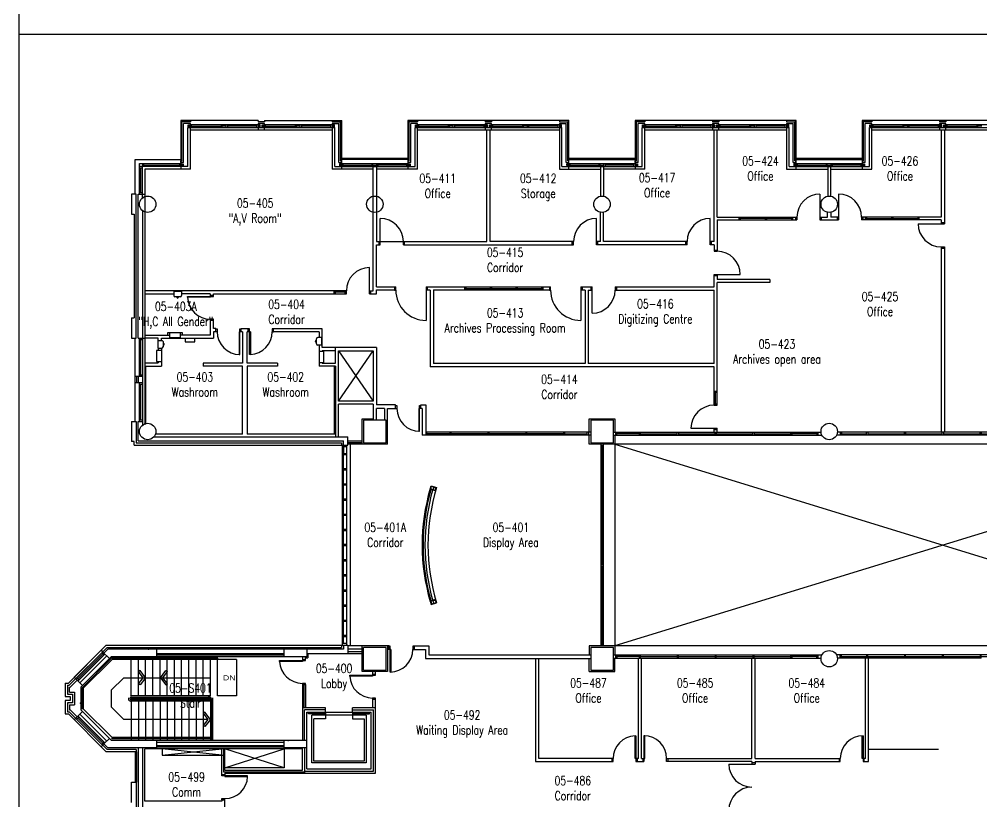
# Model space of a CAD drawing. Extents: x 11182 to 734459, y -1391328 to 152085.
# Drawn here: x 493124 to 531253, y -326365 to -295377 of the extents above; entities that cross this region are included whole.
import ezdxf
from ezdxf.enums import TextEntityAlignment as Align

# ---------------------------------------------------------------- set-up
doc = ezdxf.new("R2010")
doc.units = 0
doc.header["$LTSCALE"] = 500
doc.header["$MEASUREMENT"] = 0
doc.layers.add('0_Defpoints', color=106, linetype='CONTINUOUS', plot=False)
for name, color, linetype in [('0_room_data', 7, 'CONTINUOUS'), ('1_Wall_Exist', 251, 'CONTINUOUS'), ('3_Text', 7, 'CONTINUOUS')]:
    doc.layers.add(name, color=color, linetype=linetype)
doc.styles.add('1_200', font='simplex.shx', dxfattribs={"width": 0.75, "height": 460})
doc.styles.add('TXT', font='TXT')

# ---------------------------------------------------------------- blocks, each defined once
blk = doc.blocks.new('room_data')
at = {"layer": '3_Text', "style": '1_200', "width": 0.75}
for tag, p in [('ROOMNUM', (0, 0)), ('ROOMUSE', (0, -575))]:
    blk.add_attdef(tag, text='', height=345, dxfattribs=at).set_placement(p, align=Align.MIDDLE_CENTER)

msp = doc.modelspace()

# ---------------------------------------------------------------- linework, layer by layer
at = {"layer": '0_Defpoints'}
for points in [[(566261, -245117), (566261, -346839), (493124, -346839), (493124, -245117)], [(566261, -295978), (493124, -295978)]]:
    msp.add_lwpolyline(points, dxfattribs=at)
at = {"layer": '1_Wall_Exist'}
for p, q in [((502586, -299386), (499520, -299386)), ((499520, -299386), (499570, -299436)), ((499520, -299386), (499520, -301313)), ((499902, -299436), (499570, -299436)), ((499570, -300981), (499570, -299436)), ((499902, -299502), (499636, -299502)), ((499636, -301047), (499636, -299502)), ((499801, -299602), (499906, -299602)), ((499802, -299668), (505620, -299668)), ((499802, -301213), (499802, -299668)), ((499816, -299564), (499891, -299564)), ((499816, -299639), (499816, -299564)), ((499891, -299639), (499816, -299639)), ((499854, -299549), (499854, -299654)), ((499891, -299564), (499891, -299639)), ((499902, -299386), (499902, -299436)), ((499902, -301313), (499902, -299502)), ((499902, -299548), (502586, -299548)), ((499951, -299668), (499951, -299548)), ((499951, -299608), (501121, -299608)), ((501121, -299548), (501121, -299668)), ((501169, -299668), (501169, -299548)), ((501319, -299608), (501169, -299608)), ((501319, -299668), (501319, -299548)), ((501368, -299548), (501368, -299668)), ((502538, -299608), (501368, -299608)), ((502538, -299668), (502538, -299548)), ((502687, -299602), (502582, -299602)), ((502586, -299386), (502586, -299436)), ((502836, -299436), (502586, -299436)), ((502586, -299502), (502586, -299768)), ((502836, -299502), (502586, -299502)), ((502672, -299564), (502597, -299564)), ((502597, -299564), (502597, -299639)), ((502597, -299639), (502672, -299639)), ((502635, -299549), (502635, -299654)), ((502672, -299639), (502672, -299564)), ((502735, -299602), (502840, -299602)), ((502750, -299564), (502825, -299564)), ((502750, -299639), (502750, -299564)), ((502825, -299639), (502750, -299639)), ((502788, -299549), (502788, -299654)), ((502825, -299564), (502825, -299639)), ((502836, -299386), (502836, -299436)), ((502836, -299386), (505902, -299386)), ((502836, -299768), (502836, -299502)), ((502836, -299548), (505520, -299548)), ((502885, -299668), (502885, -299548)), ((502885, -299608), (504055, -299608)), ((504055, -299548), (504055, -299668)), ((504103, -299668), (504103, -299548)), ((504253, -299608), (504103, -299608)), ((504253, -299668), (504253, -299548)), ((504302, -299548), (504302, -299668)), ((505472, -299608), (504302, -299608)), ((505472, -299668), (505472, -299548)), ((505621, -299602), (505516, -299602)), ((505520, -299386), (505520, -299436)), ((505520, -299436), (505852, -299436)), ((505520, -299502), (505786, -299502)), ((505520, -299502), (505520, -301313)), ((505606, -299564), (505531, -299564)), ((505531, -299564), (505531, -299639)), ((505531, -299639), (505606, -299639)), ((505569, -299549), (505569, -299654)), ((505606, -299639), (505606, -299564)), ((505620, -301213), (505620, -299668)), ((505786, -301047), (505786, -299502)), ((505902, -299386), (505852, -299436)), ((505852, -300981), (505852, -299436)), ((505902, -301313), (505902, -299386)), ((514902, -299386), (508520, -299386)), ((508520, -299386), (508570, -299436)), ((508520, -299386), (508520, -301313)), ((508902, -299436), (508570, -299436)), ((508570, -300981), (508570, -299436)), ((508902, -299502), (508636, -299502)), ((508636, -301047), (508636, -299502)), ((508801, -299602), (508906, -299602)), ((508802, -299668), (514620, -299668)), ((508802, -301213), (508802, -299668)), ((508816, -299564), (508891, -299564)), ((508816, -299639), (508816, -299564)), ((508891, -299639), (508816, -299639)), ((508854, -299549), (508854, -299654)), ((508891, -299564), (508891, -299639)), ((508902, -299386), (508902, -299436)), ((508902, -301313), (508902, -299502)), ((508902, -299548), (511586, -299548)), ((508951, -299668), (508951, -299548)), ((508951, -299608), (510121, -299608)), ((510121, -299548), (510121, -299668)), ((510169, -299668), (510169, -299548)), ((510319, -299608), (510169, -299608)), ((510319, -299668), (510319, -299548)), ((510368, -299548), (510368, -299668)), ((511538, -299608), (510368, -299608)), ((511538, -299668), (511538, -299548)), ((511687, -299602), (511582, -299602)), ((511586, -299386), (511586, -299436)), ((511836, -299436), (511586, -299436)), ((511586, -299502), (511586, -299768)), ((511836, -299502), (511586, -299502)), ((511672, -299564), (511597, -299564)), ((511597, -299564), (511597, -299639)), ((511597, -299639), (511672, -299639)), ((511635, -299549), (511635, -299654)), ((511672, -299639), (511672, -299564)), ((511735, -299602), (511840, -299602)), ((511750, -299564), (511825, -299564)), ((511750, -299639), (511750, -299564)), ((511825, -299639), (511750, -299639)), ((511788, -299549), (511788, -299654)), ((511825, -299564), (511825, -299639)), ((511836, -299386), (511836, -299436)), ((511836, -299768), (511836, -299502)), ((511836, -299548), (514520, -299548)), ((511885, -299668), (511885, -299548)), ((511885, -299608), (513055, -299608)), ((513055, -299548), (513055, -299668)), ((513103, -299668), (513103, -299548)), ((513253, -299608), (513103, -299608)), ((513253, -299668), (513253, -299548)), ((513302, -299548), (513302, -299668)), ((514472, -299608), (513302, -299608)), ((514472, -299668), (514472, -299548)), ((514621, -299602), (514516, -299602)), ((514520, -299386), (514520, -299436)), ((514520, -299436), (514852, -299436)), ((514520, -299502), (514520, -301313)), ((514520, -299502), (514786, -299502)), ((514606, -299564), (514531, -299564)), ((514531, -299564), (514531, -299639)), ((514531, -299639), (514606, -299639)), ((514569, -299549), (514569, -299654)), ((514606, -299639), (514606, -299564)), ((514620, -301213), (514620, -299668)), ((514786, -301047), (514786, -299502)), ((514902, -299386), (514852, -299436)), ((514852, -300981), (514852, -299436)), ((514902, -301313), (514902, -299386)), ((523902, -299386), (517520, -299386)), ((517520, -299386), (517570, -299436)), ((517520, -299386), (517520, -301313)), ((517902, -299436), (517570, -299436)), ((517570, -300981), (517570, -299436)), ((517902, -299502), (517636, -299502)), ((517636, -301047), (517636, -299502)), ((517801, -299602), (517906, -299602)), ((517802, -299668), (523620, -299668)), ((517802, -301213), (517802, -299668)), ((517816, -299564), (517891, -299564)), ((517816, -299639), (517816, -299564)), ((517891, -299639), (517816, -299639)), ((517854, -299549), (517854, -299654)), ((517891, -299564), (517891, -299639)), ((517902, -299386), (517902, -299436)), ((517902, -301313), (517902, -299502)), ((517902, -299548), (520586, -299548)), ((517951, -299668), (517951, -299548)), ((517951, -299608), (519121, -299608)), ((519121, -299548), (519121, -299668)), ((519169, -299668), (519169, -299548)), ((519319, -299608), (519169, -299608)), ((519319, -299668), (519319, -299548)), ((519368, -299548), (519368, -299668)), ((520538, -299608), (519368, -299608)), ((520538, -299668), (520538, -299548)), ((520687, -299602), (520582, -299602)), ((520586, -299386), (520586, -299436)), ((520836, -299436), (520586, -299436)), ((520586, -299502), (520586, -299768)), ((520836, -299502), (520586, -299502)), ((520672, -299564), (520597, -299564)), ((520597, -299564), (520597, -299639)), ((520597, -299639), (520672, -299639)), ((520635, -299549), (520635, -299654)), ((520672, -299639), (520672, -299564)), ((520735, -299602), (520840, -299602)), ((520750, -299564), (520825, -299564)), ((520750, -299639), (520750, -299564)), ((520825, -299639), (520750, -299639)), ((520788, -299549), (520788, -299654)), ((520825, -299564), (520825, -299639)), ((520836, -299386), (520836, -299436)), ((520836, -299768), (520836, -299502)), ((520836, -299548), (523520, -299548)), ((520885, -299668), (520885, -299548)), ((520885, -299608), (522055, -299608)), ((522055, -299548), (522055, -299668)), ((522103, -299668), (522103, -299548)), ((522253, -299608), (522103, -299608)), ((522253, -299668), (522253, -299548)), ((522302, -299548), (522302, -299668)), ((523472, -299608), (522302, -299608)), ((523472, -299668), (523472, -299548)), ((523621, -299602), (523516, -299602)), ((523520, -299386), (523520, -299436)), ((523520, -299436), (523852, -299436)), ((523520, -299502), (523786, -299502)), ((523520, -299502), (523520, -301313)), ((523606, -299564), (523531, -299564)), ((523531, -299564), (523531, -299639)), ((523531, -299639), (523606, -299639)), ((523569, -299549), (523569, -299654)), ((523606, -299639), (523606, -299564)), ((523620, -301213), (523620, -299668)), ((523786, -301047), (523786, -299502)), ((523902, -299386), (523852, -299436)), ((523852, -300981), (523852, -299436)), ((523902, -301313), (523902, -299386)), ((532902, -299386), (526520, -299386)), ((526520, -299386), (526570, -299436)), ((526520, -299386), (526520, -301313)), ((526902, -299436), (526570, -299436)), ((526570, -300981), (526570, -299436)), ((526902, -299502), (526636, -299502)), ((526636, -301047), (526636, -299502)), ((526801, -299602), (526906, -299602)), ((526802, -299668), (532620, -299668)), ((526802, -301213), (526802, -299668)), ((526816, -299564), (526891, -299564)), ((526816, -299639), (526816, -299564)), ((526891, -299639), (526816, -299639)), ((526854, -299549), (526854, -299654)), ((526891, -299564), (526891, -299639)), ((526902, -299386), (526902, -299436)), ((526902, -301313), (526902, -299502)), ((526902, -299548), (529586, -299548)), ((526951, -299668), (526951, -299548)), ((526951, -299608), (528121, -299608)), ((528121, -299548), (528121, -299668)), ((528169, -299668), (528169, -299548)), ((528319, -299608), (528169, -299608)), ((528319, -299668), (528319, -299548)), ((528368, -299548), (528368, -299668)), ((529538, -299608), (528368, -299608)), ((529538, -299668), (529538, -299548)), ((529687, -299602), (529582, -299602)), ((529586, -299386), (529586, -299436)), ((529836, -299436), (529586, -299436)), ((529586, -299502), (529586, -299768)), ((529836, -299502), (529586, -299502)), ((529672, -299564), (529597, -299564)), ((529597, -299564), (529597, -299639)), ((529597, -299639), (529672, -299639)), ((529635, -299549), (529635, -299654)), ((529672, -299639), (529672, -299564)), ((529735, -299602), (529840, -299602)), ((529750, -299564), (529825, -299564)), ((529750, -299639), (529750, -299564)), ((529825, -299639), (529750, -299639)), ((529788, -299549), (529788, -299654)), ((529825, -299564), (529825, -299639)), ((529836, -299386), (529836, -299436)), ((529836, -299768), (529836, -299502)), ((529836, -299548), (532520, -299548)), ((529885, -299668), (529885, -299548)), ((529885, -299608), (531055, -299608)), ((531055, -299548), (531055, -299668)), ((531103, -299668), (531103, -299548)), ((531253, -299608), (531103, -299608)), ((505520, -299768), (499902, -299768)), ((514520, -299768), (508902, -299768)), ((511649, -304182), (511649, -299768)), ((511773, -304182), (511773, -299768)), ((523520, -299768), (517902, -299768)), ((520649, -304182), (520649, -299768)), ((520773, -303212), (520773, -299768)), ((532520, -299768), (526902, -299768)), ((529649, -299768), (529649, -303212)), ((529773, -299768), (529773, -303475)), ((497720, -300931), (499520, -300931)), ((497720, -302299), (497720, -300931)), ((497884, -302302), (497884, -301093)), ((497884, -301093), (499520, -301093)), ((498004, -301213), (497884, -301213)), ((498004, -301093), (498004, -301213)), ((499802, -301213), (498004, -301213)), ((498004, -302451), (498004, -301213)), ((498055, -301213), (498055, -301093)), ((498055, -301153), (499470, -301153)), ((499470, -301093), (499470, -301213)), ((499636, -301047), (499520, -301047)), ((499522, -301147), (499627, -301147)), ((499570, -300981), (499530, -300981)), ((499530, -301047), (499530, -300981)), ((499537, -301109), (499612, -301109)), ((499537, -301184), (499537, -301109)), ((499612, -301184), (499537, -301184)), ((499574, -301094), (499574, -301199)), ((499612, -301109), (499612, -301184)), ((505620, -301213), (508802, -301213)), ((505786, -301047), (505902, -301047)), ((505901, -301147), (505796, -301147)), ((505886, -301109), (505811, -301109)), ((505811, -301109), (505811, -301184)), ((505811, -301184), (505886, -301184)), ((505848, -301094), (505848, -301199)), ((505852, -300981), (505892, -300981)), ((505886, -301184), (505886, -301109)), ((505892, -301047), (505892, -300981)), ((505902, -300882), (508520, -300882)), ((508520, -300931), (505902, -300931)), ((505902, -301093), (508520, -301093)), ((505950, -301213), (505950, -301093)), ((505950, -301153), (507089, -301153)), ((507089, -301093), (507089, -301213)), ((507136, -301213), (507136, -301093)), ((507136, -301153), (507286, -301153)), ((507149, -306128), (507149, -301213)), ((507273, -301213), (507273, -304182)), ((507286, -301213), (507286, -301093)), ((507334, -301093), (507334, -301213)), ((508473, -301153), (507334, -301153)), ((508473, -301213), (508473, -301093)), ((508636, -301047), (508520, -301047)), ((508522, -301147), (508627, -301147)), ((508570, -300981), (508530, -300981)), ((508530, -301047), (508530, -300981)), ((508537, -301109), (508612, -301109)), ((508537, -301184), (508537, -301109)), ((508612, -301184), (508537, -301184)), ((508574, -301094), (508574, -301199)), ((508612, -301109), (508612, -301184)), ((514620, -301213), (517802, -301213)), ((514786, -301047), (514902, -301047)), ((514901, -301147), (514796, -301147)), ((514886, -301109), (514811, -301109)), ((514811, -301109), (514811, -301184)), ((514811, -301184), (514886, -301184)), ((514848, -301094), (514848, -301199)), ((514852, -300981), (514892, -300981)), ((514886, -301184), (514886, -301109)), ((514892, -301047), (514892, -300981)), ((514902, -300882), (517520, -300882)), ((514902, -300931), (517520, -300931)), ((514902, -301093), (517520, -301093)), ((514950, -301213), (514950, -301093)), ((514950, -301153), (516089, -301153)), ((516089, -301093), (516089, -301213)), ((516136, -301213), (516136, -301093)), ((516136, -301153), (516286, -301153)), ((516286, -301213), (516286, -301093)), ((516334, -301093), (516334, -301213)), ((517473, -301153), (516334, -301153)), ((517473, -301213), (517473, -301093)), ((517636, -301047), (517520, -301047)), ((517522, -301147), (517627, -301147)), ((517570, -300981), (517530, -300981)), ((517530, -301047), (517530, -300981)), ((517537, -301109), (517612, -301109)), ((517537, -301184), (517537, -301109)), ((517612, -301184), (517537, -301184)), ((517574, -301094), (517574, -301199)), ((517612, -301109), (517612, -301184)), ((523620, -301213), (526802, -301213)), ((523786, -301047), (523902, -301047)), ((523901, -301147), (523796, -301147)), ((523886, -301109), (523811, -301109)), ((523811, -301109), (523811, -301184)), ((523811, -301184), (523886, -301184)), ((523848, -301094), (523848, -301199)), ((523852, -300981), (523892, -300981)), ((523886, -301184), (523886, -301109)), ((523892, -301047), (523892, -300981)), ((523902, -300882), (526520, -300882)), ((523902, -300931), (526520, -300931)), ((523902, -301093), (526520, -301093)), ((523950, -301213), (523950, -301093)), ((523950, -301153), (525089, -301153)), ((525089, -301093), (525089, -301213)), ((525136, -301213), (525136, -301093)), ((525136, -301153), (525286, -301153)), ((525156, -301213), (525156, -302381)), ((525266, -301213), (525266, -302381)), ((525286, -301213), (525286, -301093)), ((525334, -301093), (525334, -301213)), ((526473, -301153), (525334, -301153)), ((526473, -301213), (526473, -301093)), ((526636, -301047), (526520, -301047)), ((526522, -301147), (526627, -301147)), ((526570, -300981), (526530, -300981)), ((526530, -301047), (526530, -300981)), ((526537, -301109), (526612, -301109)), ((526537, -301184), (526537, -301109)), ((526612, -301184), (526537, -301184)), ((526574, -301094), (526574, -301199)), ((526612, -301109), (526612, -301184)), ((497884, -301262), (498004, -301262)), ((497944, -302252), (497944, -301262)), ((498102, -301313), (498104, -306128)), ((499902, -301313), (498102, -301313)), ((498102, -301313), (498102, -302406)), ((507149, -301313), (505520, -301313)), ((508902, -301313), (507273, -301313)), ((514520, -301313), (516149, -301313)), ((516149, -301231), (516149, -302381)), ((516273, -301231), (516273, -302381)), ((517902, -301313), (516290, -301313)), ((523520, -301313), (525156, -301313)), ((525290, -301313), (526902, -301313)), ((497571, -302302), (497571, -303102)), ((497761, -302302), (497571, -302302)), ((497761, -308002), (497761, -302302)), ((497836, -302302), (498102, -302302)), ((497836, -308002), (497836, -302302)), ((498004, -302252), (497884, -302252)), ((524845, -302298), (524845, -303322)), ((525577, -302298), (525577, -303322)), ((497571, -303102), (497671, -303102)), ((497671, -303102), (497671, -307202)), ((498004, -302952), (498004, -311451)), ((498104, -303009), (498104, -311395)), ((516149, -304182), (516149, -303021)), ((516273, -304182), (516273, -303021)), ((525149, -303212), (525149, -303021)), ((525273, -303021), (525273, -303212)), ((507426, -304306), (507426, -303268)), ((515997, -304306), (515997, -303268)), ((520497, -304306), (520497, -303268)), ((520773, -303212), (523931, -303212)), ((520773, -303322), (520773, -304565)), ((520773, -303322), (523931, -303322)), ((521642, -303322), (521642, -303212)), ((521692, -303322), (521692, -303212)), ((522684, -303267), (521692, -303267)), ((522684, -303322), (522684, -303212)), ((522734, -303322), (522734, -303212)), ((523726, -303267), (522734, -303267)), ((523726, -303322), (523726, -303212)), ((523776, -303322), (523776, -303212)), ((523881, -303212), (523881, -303322)), ((523931, -303212), (523931, -303322)), ((524845, -303212), (525149, -303212)), ((524845, -303322), (525577, -303322)), ((524895, -303212), (524895, -303322)), ((525577, -303212), (525273, -303212)), ((525527, -303212), (525527, -303322)), ((526492, -303212), (526492, -303322)), ((529649, -303212), (526492, -303212)), ((529649, -303322), (526492, -303322)), ((526542, -303212), (526542, -303322)), ((526647, -303322), (526647, -303212)), ((526697, -303322), (526697, -303212)), ((526697, -303267), (527688, -303267)), ((527688, -303322), (527688, -303212)), ((527738, -303322), (527738, -303212)), ((527738, -303267), (528730, -303267)), ((528730, -303322), (528730, -303212)), ((528735, -303475), (529773, -303475)), ((528780, -303322), (528780, -303212)), ((529649, -303322), (529649, -303475)), ((529649, -303425), (529773, -303425)), ((507273, -304182), (511649, -304182)), ((507376, -304306), (507376, -304182)), ((508340, -304306), (508340, -304182)), ((508390, -304306), (508390, -304182)), ((515083, -304182), (511773, -304182)), ((515033, -304306), (515033, -304182)), ((515083, -304306), (515083, -304182)), ((516149, -304182), (515997, -304182)), ((516047, -304306), (516047, -304182)), ((519583, -304182), (516273, -304182)), ((519533, -304306), (519533, -304182)), ((519583, -304306), (519583, -304182)), ((520649, -304182), (520497, -304182)), ((520547, -304306), (520547, -304182)), ((507273, -305978), (507273, -304306)), ((507273, -304306), (507426, -304306)), ((508340, -304306), (515083, -304306)), ((519583, -304306), (515997, -304306)), ((520649, -304306), (520497, -304306)), ((520649, -304306), (520649, -304565)), ((520649, -304515), (520773, -304515)), ((520649, -304565), (520773, -304565)), ((529649, -304389), (529773, -304389)), ((529649, -304389), (529649, -311728)), ((529649, -304439), (529773, -304439)), ((529773, -304389), (529773, -311728)), ((506997, -306252), (506997, -305213)), ((520649, -305978), (520649, -305479)), ((520649, -305479), (521688, -305479)), ((520649, -305529), (520773, -305529)), ((520773, -305479), (520773, -305679)), ((522859, -305679), (520773, -305679)), ((522859, -305679), (522859, -305803)), ((506083, -306128), (498104, -306128)), ((499244, -306164), (499244, -306318)), ((499548, -306164), (499244, -306164)), ((499548, -306164), (499548, -306318)), ((505597, -306242), (505597, -306132)), ((505647, -306242), (505647, -306132)), ((506033, -306252), (506033, -306128)), ((506083, -306252), (506083, -306128)), ((506997, -306128), (507149, -306128)), ((507047, -306252), (507047, -306128)), ((507273, -305978), (508039, -305978)), ((507273, -306098), (507989, -306098)), ((507273, -306248), (507273, -306098)), ((507989, -305978), (507989, -306102)), ((507989, -306102), (508039, -306102)), ((508039, -306102), (508039, -305978)), ((509239, -305978), (514174, -305978)), ((509239, -305978), (509239, -307302)), ((509404, -306102), (509239, -306102)), ((509289, -305978), (509289, -306102)), ((509404, -306102), (509404, -309140)), ((509528, -306098), (514124, -306098)), ((509528, -306098), (509528, -309016)), ((510768, -305978), (510768, -306102)), ((510818, -305978), (510818, -306102)), ((510818, -306040), (511785, -306040)), ((511785, -305978), (511785, -306102)), ((511835, -305978), (511835, -306102)), ((511835, -306040), (512802, -306040)), ((512802, -305978), (512802, -306102)), ((512852, -305978), (512852, -306102)), ((512852, -306040), (513818, -306040)), ((513818, -305978), (513818, -306102)), ((513868, -305978), (513868, -306102)), ((514124, -305978), (514124, -306102)), ((514124, -306102), (514174, -306102)), ((514174, -306102), (514174, -305978)), ((515374, -305978), (515816, -305978)), ((515374, -305978), (515374, -307302)), ((515540, -306102), (515374, -306102)), ((515424, -305978), (515424, -306102)), ((515540, -306102), (515540, -309016)), ((515664, -306102), (515816, -306102)), ((515664, -306102), (515664, -309016)), ((515766, -305978), (515766, -306102)), ((515816, -307016), (515816, -305978)), ((516731, -305978), (516731, -306102)), ((516731, -305978), (520649, -305978)), ((516731, -306102), (520649, -306102)), ((516781, -305978), (516781, -306102)), ((520649, -309016), (520649, -306102)), ((522859, -305803), (520773, -305803)), ((520773, -310661), (520773, -305803)), ((498104, -306252), (499244, -306252)), ((499498, -306368), (499294, -306368)), ((499371, -306368), (499371, -306395)), ((499421, -306368), (499421, -306395)), ((500691, -306252), (499548, -306252)), ((499791, -306352), (500815, -306352)), ((499791, -306382), (499791, -306352)), ((500695, -306382), (499791, -306382)), ((499795, -306382), (499795, -306352)), ((500691, -306252), (500691, -306382)), ((500691, -306302), (500815, -306302)), ((500695, -306302), (500695, -306382)), ((500811, -306352), (500811, -306302)), ((500815, -306352), (500815, -306248)), ((500815, -306248), (506083, -306248)), ((506033, -306187), (505647, -306187)), ((506997, -306248), (507273, -306248)), ((497571, -307202), (497671, -307202)), ((497574, -307202), (497571, -307205)), ((497571, -307202), (497571, -308002)), ((500815, -307252), (500691, -307252)), ((500691, -307252), (500691, -307882)), ((500815, -307302), (500691, -307302)), ((500695, -307252), (500695, -307302)), ((500811, -307302), (500811, -307252)), ((500815, -307628), (500815, -307252)), ((500915, -307628), (500815, -307628)), ((500915, -307752), (500915, -307628)), ((500915, -307632), (500965, -307632)), ((500965, -307632), (500965, -307752)), ((501865, -308652), (501865, -307632)), ((501865, -307632), (501915, -307632)), ((501915, -307628), (502199, -307628)), ((501915, -307752), (501915, -307628)), ((502199, -307752), (502199, -307628)), ((502249, -307632), (502199, -307632)), ((502249, -308652), (502249, -307632)), ((503149, -307632), (503149, -307752)), ((505123, -307632), (503149, -307632)), ((503199, -307752), (503199, -307632)), ((505123, -308378), (505123, -307632)), ((497571, -308002), (497761, -308002)), ((497720, -311302), (497720, -308002)), ((497836, -308002), (498104, -308002)), ((497884, -309527), (497884, -308002)), ((497884, -308053), (498004, -308053)), ((497944, -309476), (497944, -308053)), ((498104, -307882), (499080, -307882)), ((498630, -308006), (498104, -308006)), ((498630, -308095), (498630, -308006)), ((498754, -308095), (498754, -308006)), ((498754, -308006), (500815, -308006)), ((499597, -307789), (499000, -307789)), ((499000, -307789), (499000, -307882)), ((499080, -307789), (499080, -307978)), ((499080, -307978), (499517, -307978)), ((499517, -307978), (499517, -307789)), ((500691, -307882), (499517, -307882)), ((499597, -307882), (499597, -307789)), ((499702, -308006), (499702, -308156)), ((500078, -308156), (500078, -308006)), ((500815, -307752), (500815, -308006)), ((500965, -307752), (500815, -307752)), ((501965, -307752), (501835, -307752)), ((501835, -307752), (501835, -308652)), ((501965, -307752), (501965, -308991)), ((502279, -307752), (502149, -307752)), ((502149, -308991), (502149, -307756)), ((502279, -307752), (502279, -308652)), ((503149, -307752), (503199, -307752)), ((504999, -307756), (503199, -307756)), ((504902, -308234), (504902, -308029)), ((505105, -307979), (504952, -307979)), ((504999, -307756), (504999, -307979)), ((505105, -308284), (505105, -307979)), ((498616, -308095), (498769, -308095)), ((498616, -308095), (498616, -308400)), ((498616, -308400), (498769, -308400)), ((498630, -308400), (498630, -308500)), ((498754, -308400), (498754, -309115)), ((498819, -308145), (498819, -308350)), ((498819, -308222), (498846, -308222)), ((498819, -308272), (498846, -308272)), ((499702, -308156), (500078, -308156)), ((504902, -308107), (504875, -308107)), ((504902, -308157), (504875, -308157)), ((505105, -308284), (504952, -308284)), ((504999, -308284), (504999, -309115)), ((507273, -308378), (505123, -308378)), ((505649, -308995), (505649, -308378)), ((507273, -308378), (507273, -310652)), ((498565, -308500), (498565, -308937)), ((498754, -308500), (498565, -308500)), ((501835, -308652), (501865, -308652)), ((502279, -308652), (502249, -308652)), ((505188, -308528), (504999, -308528)), ((505649, -308502), (505123, -308502)), ((505123, -308528), (505123, -308502)), ((505188, -308965), (505188, -308528)), ((505773, -310502), (505773, -308502)), ((505773, -308502), (507149, -308502)), ((505773, -310502), (507149, -308502)), ((505773, -308502), (507149, -310502)), ((507149, -308502), (507149, -310502)), ((498104, -308987), (498630, -308987)), ((498104, -309115), (498754, -309115)), ((498134, -311395), (498134, -309115)), ((498565, -308937), (498754, -308937)), ((498630, -308937), (498630, -308987)), ((500415, -308991), (500415, -309115)), ((501965, -308991), (500415, -308991)), ((501965, -309115), (500415, -309115)), ((501965, -311809), (501965, -309115)), ((503349, -308991), (502149, -308991)), ((503349, -309115), (502149, -309115)), ((502149, -309115), (502149, -311809)), ((503349, -308991), (503349, -309115)), ((504999, -308965), (505188, -308965)), ((505649, -309115), (504999, -309115)), ((505123, -308965), (505123, -308991)), ((505123, -308991), (505649, -308991)), ((505619, -311809), (505619, -309115)), ((505649, -309115), (505649, -311909)), ((520649, -309140), (509404, -309140)), ((515540, -309016), (509528, -309016)), ((520649, -309016), (515664, -309016)), ((520649, -310661), (520649, -309140)), ((498004, -309527), (497720, -309527)), ((497770, -309527), (497770, -309777)), ((497836, -309527), (497836, -309777)), ((498004, -309476), (497884, -309476)), ((498004, -309777), (497720, -309777)), ((497884, -311302), (497884, -309777)), ((497884, -309828), (498004, -309828)), ((497944, -311251), (497944, -309828)), ((520649, -310100), (520773, -310100)), ((520649, -310150), (520773, -310150)), ((520711, -310611), (520711, -310150)), ((507149, -310502), (505773, -310502)), ((505773, -311909), (505773, -310626)), ((507149, -310626), (505773, -310626)), ((507149, -310626), (507149, -311252)), ((508035, -310652), (507273, -310652)), ((508035, -310792), (508035, -310652)), ((508035, -310672), (508085, -310672)), ((508085, -310672), (508085, -310792)), ((508985, -310672), (509035, -310672)), ((508985, -311692), (508985, -310672)), ((509035, -310652), (509225, -310652)), ((509035, -310792), (509035, -310652)), ((509225, -310652), (509225, -311852)), ((520649, -310611), (520773, -310611)), ((520649, -310661), (520773, -310661)), ((507273, -311252), (507273, -310792)), ((507593, -310792), (507273, -310792)), ((507593, -310792), (507593, -311252)), ((507717, -310792), (508085, -310792)), ((507717, -312208), (507717, -310792)), ((508955, -310792), (508955, -311692)), ((509085, -310792), (508955, -310792)), ((509085, -310792), (509085, -311852)), ((497571, -311302), (497761, -311302)), ((497571, -311302), (497571, -312102)), ((497761, -311302), (497761, -312152)), ((497836, -311302), (498004, -311302)), ((497836, -312077), (497836, -311302)), ((498004, -311251), (497884, -311251)), ((498104, -311395), (498134, -311395)), ((506705, -312208), (506705, -311196)), ((506705, -311196), (507149, -311196)), ((506761, -311252), (506761, -312152)), ((507661, -311252), (506761, -311252)), ((507661, -312152), (507661, -311252)), ((515705, -311196), (516717, -311196)), ((515705, -311718), (515705, -311196)), ((515761, -311252), (515761, -312152)), ((516661, -311252), (515761, -311252)), ((516661, -312152), (516661, -311252)), ((516717, -311196), (516717, -311732)), ((501965, -311809), (498518, -311809)), ((505649, -311809), (502149, -311809)), ((508955, -311692), (508985, -311692)), ((515761, -311852), (509085, -311852)), ((515761, -311728), (509225, -311728)), ((509273, -311852), (509273, -311728)), ((510187, -311790), (509273, -311790)), ((510187, -311728), (510187, -311852)), ((510235, -311852), (510235, -311728)), ((511687, -311790), (510235, -311790)), ((511687, -311728), (511687, -311852)), ((511735, -311852), (511735, -311728)), ((513187, -311790), (511735, -311790)), ((513187, -311728), (513187, -311852)), ((513235, -311852), (513235, -311728)), ((514687, -311790), (513235, -311790)), ((514687, -311728), (514687, -311852)), ((514735, -311852), (514735, -311728)), ((514735, -311790), (515625, -311790)), ((515625, -311852), (515625, -311728)), ((515673, -311728), (515673, -311852)), ((515705, -312208), (515705, -311852)), ((516661, -311728), (524887, -311728)), ((516661, -311852), (524923, -311852)), ((516717, -311852), (516717, -320552)), ((516749, -311728), (516749, -311852)), ((516797, -311852), (516797, -311728)), ((517687, -311790), (516797, -311790)), ((517687, -311728), (517687, -311852)), ((517735, -311852), (517735, -311728)), ((517735, -311790), (519187, -311790)), ((519187, -311852), (519187, -311728)), ((519235, -311728), (519235, -311852)), ((519235, -311790), (520687, -311790)), ((519735, -311575), (520773, -311575)), ((520649, -311728), (520649, -311575)), ((520649, -311625), (520773, -311625)), ((520687, -311852), (520687, -311728)), ((520735, -311728), (520735, -311852)), ((520735, -311790), (522187, -311790)), ((520773, -311728), (520773, -311575)), ((522187, -311852), (522187, -311728)), ((522235, -311728), (522235, -311852)), ((522235, -311790), (523687, -311790)), ((523687, -311852), (523687, -311728)), ((523735, -311728), (523735, -311852)), ((524725, -311790), (523735, -311790)), ((524725, -311728), (524725, -311852)), ((524773, -311852), (524773, -311728)), ((533923, -311852), (525500, -311852)), ((533887, -311728), (525535, -311728)), ((525649, -311728), (525649, -311852)), ((525697, -311728), (525697, -311852)), ((525697, -311790), (526687, -311790)), ((526687, -311852), (526687, -311728)), ((526735, -311728), (526735, -311852)), ((526735, -311790), (528187, -311790)), ((528187, -311852), (528187, -311728)), ((528235, -311728), (528235, -311852)), ((528235, -311790), (529687, -311790)), ((529687, -311852), (529687, -311728)), ((529735, -311728), (529735, -311852)), ((529735, -311790), (531187, -311790)), ((531187, -311852), (531187, -311728)), ((531235, -311728), (531235, -311852)), ((531235, -311790), (532687, -311790)), ((497671, -312102), (497571, -312102)), ((497671, -312242), (497671, -312102)), ((497671, -312242), (505896, -312242)), ((497761, -312152), (505896, -312152)), ((497836, -312077), (505971, -312077)), ((498462, -311909), (506139, -311909)), ((505896, -312152), (505896, -312242)), ((505916, -312242), (506139, -312242)), ((505916, -312242), (505916, -320162)), ((505971, -312242), (505971, -312077)), ((506086, -312242), (506086, -320162)), ((506139, -312242), (506139, -311909)), ((506705, -312084), (506139, -312084)), ((506705, -312146), (506139, -312146)), ((507717, -312208), (506139, -312208)), ((506236, -312208), (506236, -320196)), ((506761, -312152), (507661, -312152)), ((543717, -312208), (515705, -312208)), ((515761, -312152), (516661, -312152)), ((516161, -312208), (516161, -320196)), ((516161, -312259), (516261, -312259)), ((516211, -312259), (516211, -313796)), ((516261, -312208), (516261, -320196)), ((516717, -312208), (542705, -320196)), ((542705, -312208), (516717, -320196)), ((506086, -312305), (505916, -312305)), ((505916, -312570), (506086, -312570)), ((506086, -312633), (505916, -312633)), ((505971, -312305), (505971, -312570)), ((505971, -313170), (505971, -312633)), ((505916, -313170), (506086, -313170)), ((506086, -313233), (505916, -313233)), ((505971, -313770), (505971, -313233)), ((505916, -313770), (506086, -313770)), ((516261, -313796), (516161, -313796)), ((506086, -313833), (505916, -313833)), ((505971, -314370), (505971, -313833)), ((509398, -313984), (509440, -313848)), ((509618, -314051), (509398, -313984)), ((509423, -313970), (509453, -313873)), ((509521, -314000), (509423, -313970)), ((509440, -313848), (509659, -313915)), ((509453, -313873), (509551, -313903)), ((509551, -313903), (509521, -314000)), ((509521, -314000), (509605, -314025)), ((509551, -313903), (509634, -313928)), ((516261, -313846), (516161, -313846)), ((516211, -313846), (516211, -315383)), ((505916, -314370), (506086, -314370)), ((506086, -314433), (505916, -314433)), ((505971, -314970), (505971, -314433)), ((505916, -314970), (506086, -314970)), ((506086, -315033), (505916, -315033)), ((505971, -315570), (505971, -315033)), ((505916, -315570), (506086, -315570)), ((506086, -315633), (505916, -315633)), ((505971, -316170), (505971, -315633)), ((516161, -315383), (516261, -315383)), ((516161, -315433), (516261, -315433)), ((516211, -315433), (516211, -316970)), ((505916, -316170), (506086, -316170)), ((506086, -316233), (505916, -316233)), ((505971, -316770), (505971, -316233)), ((505916, -316770), (506086, -316770)), ((506086, -316833), (505916, -316833)), ((505971, -317370), (505971, -316833)), ((516261, -316970), (516161, -316970)), ((516161, -317020), (516261, -317020)), ((516211, -317020), (516211, -318558)), ((505916, -317370), (506086, -317370)), ((506086, -317433), (505916, -317433)), ((505971, -317970), (505971, -317433)), ((505916, -317970), (506086, -317970)), ((506086, -318033), (505916, -318033)), ((505971, -318570), (505971, -318033)), ((509618, -318351), (509398, -318419)), ((509521, -318402), (509605, -318377)), ((505916, -318570), (506086, -318570)), ((506086, -318633), (505916, -318633)), ((505971, -319170), (505971, -318633)), ((509398, -318419), (509440, -318554)), ((509521, -318402), (509423, -318432)), ((509423, -318432), (509453, -318529)), ((509440, -318554), (509659, -318487)), ((509453, -318529), (509551, -318500)), ((509551, -318500), (509521, -318402)), ((509551, -318500), (509634, -318474)), ((516161, -318558), (516261, -318558)), ((516161, -318608), (516261, -318608)), ((516211, -318608), (516211, -320145)), ((505916, -319170), (506086, -319170)), ((506086, -319233), (505916, -319233)), ((505971, -319770), (505971, -319233)), ((505916, -319770), (506086, -319770)), ((506086, -319833), (505916, -319833)), ((505971, -320098), (505971, -319833)), ((496571, -320162), (495069, -321664)), ((496608, -320252), (495106, -321754)), ((496571, -320162), (505896, -320162)), ((496608, -320252), (505896, -320252)), ((505896, -320162), (505896, -320252)), ((506086, -320098), (505916, -320098)), ((505916, -320162), (506139, -320162)), ((505971, -320162), (505971, -320327)), ((506139, -320162), (506139, -320495)), ((507767, -320196), (506139, -320196)), ((506705, -321208), (506705, -320196)), ((507661, -320252), (506761, -320252)), ((506761, -321152), (506761, -320252)), ((507661, -321152), (507661, -320252)), ((507717, -320196), (507717, -321208)), ((507717, -320258), (507767, -320258)), ((507767, -320196), (507767, -320330)), ((507817, -320210), (507767, -320210)), ((507817, -321230), (507817, -320210)), ((508717, -320210), (508717, -320330)), ((508767, -320210), (508717, -320210)), ((508767, -320196), (509355, -320196)), ((508767, -320196), (508767, -320330)), ((509355, -320196), (509355, -320552)), ((515705, -320196), (515705, -320552)), ((543717, -320196), (515705, -320196)), ((515761, -320252), (515761, -321152)), ((516661, -320252), (515761, -320252)), ((516161, -320145), (516261, -320145)), ((516661, -321152), (516661, -320252)), ((496364, -320369), (495303, -321429)), ((495402, -321458), (496392, -320468)), ((495445, -321500), (496435, -320510)), ((495452, -321578), (496512, -320517)), ((495487, -321542), (496477, -320553)), ((496587, -320591), (495526, -321652)), ((496587, -320591), (495526, -321652)), ((496364, -320369), (496428, -320432)), ((496392, -320468), (496477, -320553)), ((496693, -320697), (496428, -320432)), ((496481, -320485), (496639, -320327)), ((505971, -320327), (496639, -320327)), ((496763, -320627), (496693, -320697)), ((504521, -320627), (496763, -320627)), ((497561, -320677), (497561, -320627)), ((497846, -320677), (497846, -320627)), ((498131, -320677), (498131, -320627)), ((498416, -320677), (498416, -320627)), ((498563, -320327), (498563, -320627)), ((498563, -320495), (503621, -320495)), ((498563, -320547), (503621, -320547)), ((498701, -320677), (498701, -320627)), ((498986, -320677), (498986, -320627)), ((499271, -320677), (499271, -320627)), ((499556, -320677), (499556, -320627)), ((499841, -320677), (499841, -320627)), ((500126, -320677), (500126, -320627)), ((500411, -320677), (500411, -320627)), ((500696, -320677), (500696, -320627)), ((503621, -320627), (503621, -320327)), ((504339, -320627), (504339, -320807)), ((504463, -320727), (504463, -320627)), ((504463, -320667), (504561, -320667)), ((504521, -320327), (504521, -320627)), ((504521, -320495), (506705, -320495)), ((504561, -320509), (504561, -320667)), ((506705, -320320), (506139, -320320)), ((506139, -320415), (506705, -320415)), ((507847, -320330), (507717, -320330)), ((507847, -320330), (507847, -321230)), ((508717, -320330), (509221, -320330)), ((509221, -320330), (509221, -320686)), ((509355, -320552), (515761, -320552)), ((516661, -320552), (524923, -320552)), ((516749, -320552), (516749, -320676)), ((516797, -320552), (516797, -320676)), ((517687, -320614), (516797, -320614)), ((517687, -320552), (517687, -320676)), ((517735, -320676), (517735, -320552)), ((517735, -320614), (519187, -320614)), ((519187, -320552), (519187, -320676)), ((519235, -320676), (519235, -320552)), ((519235, -320614), (520687, -320614)), ((520687, -320552), (520687, -320676)), ((520735, -320676), (520735, -320552)), ((520735, -320614), (522187, -320614)), ((522187, -320552), (522187, -320676)), ((522235, -320676), (522235, -320552)), ((522235, -320614), (523687, -320614)), ((523687, -320676), (523687, -320552)), ((523735, -320552), (523735, -320676)), ((524725, -320614), (523735, -320614)), ((524725, -320676), (524725, -320552)), ((524773, -320676), (524773, -320552)), ((533923, -320552), (525500, -320552)), ((525649, -320676), (525649, -320552)), ((525697, -320676), (525697, -320552)), ((525697, -320614), (526687, -320614)), ((526687, -320552), (526687, -320676)), ((526735, -320676), (526735, -320552)), ((526735, -320614), (528187, -320614)), ((528187, -320552), (528187, -320676)), ((528235, -320676), (528235, -320552)), ((528235, -320614), (529687, -320614)), ((529687, -320552), (529687, -320676)), ((529735, -320676), (529735, -320552)), ((529735, -320614), (531187, -320614)), ((531187, -320552), (531187, -320676)), ((531235, -320676), (531235, -320552)), ((531235, -320614), (532687, -320614)), ((495561, -321829), (496693, -320697)), ((495611, -321850), (496784, -320677)), ((495661, -321870), (496805, -320727)), ((500996, -320677), (496784, -320677)), ((501731, -320727), (496805, -320727)), ((497561, -322177), (497561, -320727)), ((497846, -322177), (497846, -320727)), ((498131, -322177), (498131, -320727)), ((498416, -322177), (498416, -320727)), ((498701, -322177), (498701, -320727)), ((498986, -322177), (498986, -320727)), ((499271, -322177), (499271, -320727)), ((499556, -322177), (499556, -320727)), ((499841, -322177), (499841, -320727)), ((500126, -322177), (500126, -320727)), ((500411, -322177), (500411, -320727)), ((500601, -320677), (500601, -320727)), ((500696, -322177), (500696, -320727)), ((500981, -322177), (500981, -320727)), ((500996, -320727), (500996, -320677)), ((501731, -320727), (501731, -322177)), ((503439, -320777), (504459, -320777)), ((503439, -320807), (503439, -320777)), ((504339, -320807), (503439, -320807)), ((504339, -320727), (504463, -320727)), ((504459, -320777), (504459, -320727)), ((509221, -320686), (515761, -320686)), ((513578, -320686), (513578, -324772)), ((513702, -324652), (513702, -320686)), ((515705, -321208), (515705, -320702)), ((516661, -320676), (524887, -320676)), ((516717, -321208), (516717, -320676)), ((517649, -324652), (517649, -320676)), ((517773, -324652), (517773, -320676)), ((522149, -324652), (522149, -320676)), ((522273, -324652), (522273, -320676)), ((531235, -320676), (525535, -320676)), ((526649, -324652), (526649, -320676)), ((526773, -324772), (526773, -320676)), ((495303, -321429), (495367, -321493)), ((497908, -321166), (497848, -321213)), ((498034, -321452), (497848, -321213)), ((498130, -321452), (497908, -321166)), ((498713, -321452), (498936, -321166)), ((498810, -321452), (498996, -321213)), ((498936, -321166), (498996, -321213)), ((506219, -321358), (507239, -321358)), ((506219, -321388), (506219, -321358)), ((507119, -321388), (506219, -321388)), ((507717, -321208), (506705, -321208)), ((506761, -321152), (507661, -321152)), ((507119, -321208), (507119, -321388)), ((507119, -321308), (507243, -321308)), ((507239, -321358), (507239, -321308)), ((507243, -321308), (507243, -321208)), ((507847, -321230), (507817, -321230)), ((515705, -321208), (516717, -321208)), ((515761, -321152), (516661, -321152)), ((494946, -321664), (495069, -321664)), ((494946, -321664), (494946, -322194)), ((495036, -321754), (495106, -321754)), ((495036, -321754), (495036, -322104)), ((495105, -321752), (495108, -321752)), ((495420, -321546), (495137, -321829)), ((495367, -321493), (495632, -321758)), ((495487, -321542), (495402, -321458)), ((497261, -321452), (496761, -321951)), ((497261, -321452), (500696, -321452)), ((497848, -321691), (498034, -321452)), ((497908, -321738), (497848, -321691)), ((498130, -321452), (497908, -321738)), ((498713, -321452), (498936, -321738)), ((498996, -321691), (498810, -321452)), ((498936, -321738), (498996, -321691)), ((504459, -321677), (504339, -321677)), ((504339, -321677), (504339, -323927)), ((504339, -321727), (504463, -321727)), ((504401, -321727), (504401, -322640)), ((504459, -321727), (504459, -321677)), ((504463, -321727), (504463, -322640)), ((495036, -322104), (495236, -322104)), ((495111, -321829), (495137, -321829)), ((495111, -322029), (495111, -321829)), ((495111, -322029), (495311, -322029)), ((495236, -322104), (495236, -322450)), ((495311, -322029), (495311, -322525)), ((495561, -321829), (495561, -322725)), ((495611, -321850), (495611, -322704)), ((495661, -321870), (495661, -322683)), ((496761, -321951), (496761, -322603)), ((500696, -322177), (497534, -322177)), ((501731, -322177), (500981, -322177)), ((494946, -322194), (495146, -322194)), ((495146, -322360), (494946, -322360)), ((494946, -322360), (494946, -322890)), ((495236, -322450), (495036, -322450)), ((495036, -322450), (495036, -322800)), ((495111, -322525), (495111, -322725)), ((495111, -322525), (495311, -322525)), ((495146, -322194), (495146, -322360)), ((497451, -322252), (497451, -322302)), ((500724, -322377), (497534, -322377)), ((497561, -322327), (497561, -322227)), ((497561, -322227), (500679, -322227)), ((497561, -322277), (500696, -322277)), ((497561, -322327), (500696, -322327)), ((497561, -322377), (497561, -323827)), ((497846, -322227), (497846, -322327)), ((497846, -322377), (497846, -323827)), ((498131, -322227), (498131, -322327)), ((498131, -322377), (498131, -323827)), ((498416, -322227), (498416, -322327)), ((498416, -322377), (498416, -323827)), ((498701, -322227), (498701, -322327)), ((498701, -322377), (498701, -323827)), ((498986, -322227), (498986, -322327)), ((498986, -322377), (498986, -323827)), ((499271, -322327), (499271, -322227)), ((499271, -322377), (499271, -323827)), ((499556, -322227), (499556, -322327)), ((499556, -322377), (499556, -323827)), ((499841, -322227), (499841, -322327)), ((499841, -322377), (499841, -323827)), ((500126, -322227), (500126, -322327)), ((500126, -322377), (500126, -323827)), ((500411, -322227), (500411, -322327)), ((500411, -322377), (500411, -323827)), ((500696, -322227), (500696, -322327)), ((500696, -322377), (500696, -323827)), ((500729, -322277), (500729, -323927)), ((500779, -322252), (500779, -323927)), ((507239, -322258), (507119, -322258)), ((507119, -322258), (507119, -322640)), ((507119, -322308), (507243, -322308)), ((507239, -322308), (507239, -322258)), ((507243, -325239), (507243, -322308)), ((494946, -322890), (495069, -322890)), ((495036, -322800), (495106, -322800)), ((496571, -324392), (495069, -322890)), ((495105, -322802), (495108, -322802)), ((496428, -324121), (495106, -322800)), ((495111, -322725), (495137, -322725)), ((495420, -323008), (495137, -322725)), ((495303, -323124), (495632, -322795)), ((496587, -323962), (495526, -322901)), ((496587, -323962), (495526, -322901)), ((496763, -323927), (495561, -322725)), ((495661, -322683), (496805, -323827)), ((497261, -323102), (496761, -322603)), ((500474, -322816), (500414, -322863)), ((500414, -322863), (500600, -323102)), ((500697, -323102), (500474, -322816)), ((505258, -322640), (504339, -322640)), ((505258, -322731), (504430, -322731)), ((504430, -323927), (504430, -322731)), ((504521, -325057), (504521, -322822)), ((504521, -322822), (507061, -322822)), ((504581, -322878), (504581, -322838)), ((504581, -322838), (505241, -322838)), ((505241, -322878), (504581, -322878)), ((506866, -322938), (504716, -322938)), ((504716, -324829), (504716, -322938)), ((505241, -322838), (505241, -322878)), ((505258, -322822), (505258, -322640)), ((505258, -322818), (505258, -323078)), ((505258, -322818), (506325, -322818)), ((506324, -322818), (506324, -323078)), ((506325, -322822), (506325, -322640)), ((507243, -322640), (506325, -322640)), ((506325, -322731), (507152, -322731)), ((506341, -322838), (506341, -322878)), ((507001, -322838), (506341, -322838)), ((506341, -322878), (507001, -322878)), ((506866, -322938), (506866, -324829)), ((507001, -322878), (507001, -322838)), ((507061, -325057), (507061, -322822)), ((507152, -325148), (507152, -322731)), ((495402, -323096), (495367, -323061)), ((495487, -323011), (495402, -323096)), ((495445, -323053), (496435, -324043)), ((495452, -322976), (496512, -324036)), ((495487, -323011), (496477, -324001)), ((500600, -323102), (497261, -323102)), ((500600, -323102), (500414, -323341)), ((500697, -323102), (500474, -323388)), ((505258, -323078), (504791, -323078)), ((504791, -324754), (504791, -323078)), ((506324, -323078), (506791, -323078)), ((506791, -323078), (506791, -324754)), ((500474, -323388), (500414, -323341)), ((496364, -324185), (496512, -324036)), ((496392, -324086), (496477, -324001)), ((496608, -324302), (496392, -324086)), ((496481, -324068), (496693, -323856)), ((496481, -324068), (496639, -324227)), ((496763, -323927), (504521, -323927)), ((500724, -323877), (496784, -323877)), ((500724, -323827), (496805, -323827)), ((497561, -323877), (497561, -323927)), ((497846, -323877), (497846, -323927)), ((498131, -323877), (498131, -323927)), ((498416, -323877), (498416, -323927)), ((498563, -323927), (498563, -324227)), ((498563, -324007), (503621, -324007)), ((498701, -323877), (498701, -323927)), ((498986, -323877), (498986, -323927)), ((499271, -323877), (499271, -323927)), ((499556, -323877), (499556, -323927)), ((499841, -323877), (499841, -323927)), ((500126, -323877), (500126, -323927)), ((500411, -323877), (500411, -323927)), ((500696, -323877), (500696, -323927)), ((503621, -324227), (503621, -323927)), ((517519, -323752), (517549, -323752)), ((517519, -324652), (517519, -323752)), ((517549, -323752), (517549, -324772)), ((517871, -323752), (517871, -324772)), ((517901, -323752), (517871, -323752)), ((517901, -324652), (517901, -323752)), ((526521, -323752), (526551, -323752)), ((526521, -324652), (526521, -323752)), ((526551, -323752), (526551, -324772)), ((497770, -324392), (496571, -324392)), ((497761, -324302), (496608, -324302)), ((498563, -324227), (496639, -324227)), ((497720, -324392), (497720, -325592)), ((497761, -324302), (497761, -324392)), ((497770, -324392), (497770, -325592)), ((497836, -324227), (497836, -330102)), ((498004, -324227), (498004, -329451)), ((504331, -324267), (498104, -324267)), ((498104, -326339), (498104, -324267)), ((498563, -324143), (503621, -324143)), ((503621, -324205), (498563, -324205)), ((498786, -324267), (498786, -324527)), ((501147, -324527), (498786, -324267)), ((498786, -324527), (501147, -324267)), ((501147, -325289), (501147, -324267)), ((501209, -324267), (501209, -325177)), ((501271, -325115), (501271, -324267)), ((501271, -325027), (503621, -324267)), ((503621, -325027), (501271, -324267)), ((504521, -324227), (503621, -324227)), ((503621, -324267), (503621, -325027)), ((504339, -325115), (504339, -324227)), ((504430, -324227), (504430, -325236)), ((526773, -324280), (529535, -324280)), ((498786, -324527), (501271, -324527)), ((506866, -324829), (504716, -324829)), ((506791, -324754), (504791, -324754)), ((513578, -324772), (516649, -324772)), ((516649, -324652), (513702, -324652)), ((516599, -324652), (516599, -324772)), ((516649, -324772), (516649, -324652)), ((517649, -324652), (517519, -324652)), ((517549, -324772), (517871, -324772)), ((517599, -324652), (517599, -324772)), ((517771, -324652), (517901, -324652)), ((517821, -324652), (517821, -324772)), ((518771, -324772), (518771, -324652)), ((518771, -324652), (522149, -324652)), ((522149, -324772), (518771, -324772)), ((518821, -324652), (518821, -324772)), ((522149, -324772), (522149, -324872)), ((522273, -324822), (522149, -324822)), ((522273, -324652), (525651, -324652)), ((522273, -324772), (525651, -324772)), ((522273, -324772), (522273, -324872)), ((525601, -324652), (525601, -324772)), ((525651, -324772), (525651, -324652)), ((526649, -324652), (526521, -324652)), ((526551, -324772), (526773, -324772)), ((526601, -324772), (526601, -324652)), ((501209, -325177), (504430, -325177)), ((503621, -325027), (501271, -325027)), ((501271, -325115), (504339, -325115)), ((501271, -325239), (501271, -325369)), ((501271, -325239), (507243, -325239)), ((504430, -325148), (507152, -325148)), ((504521, -325057), (507061, -325057)), ((521235, -324872), (522273, -324872)), ((497571, -325592), (497770, -325592)), ((497571, -326392), (497571, -325592)), ((497761, -325592), (497761, -330102)), ((501147, -325289), (501271, -325289)), ((501151, -325339), (501151, -325289)), ((502171, -325339), (501151, -325339)), ((501271, -325369), (502171, -325369)), ((502171, -325369), (502171, -325339)), ((501147, -326339), (498104, -326339)), ((501147, -326289), (501147, -326339)), ((501147, -326289), (501271, -326289)), ((501151, -326239), (501271, -326239)), ((501151, -326289), (501151, -326239)), ((501271, -326801), (501271, -326239))]:
    msp.add_line(p, q, dxfattribs=at)
for centre in [(498211, -302702), (507211, -302702), (516211, -302702), (525211, -302702), (498211, -311702), (525211, -311702), (525211, -320702)]:
    msp.add_circle(centre, 325, dxfattribs=at)
for centre, radius, start, end in [((524845, -303212), 914, 90, 180), ((525577, -303212), 914, 0, 90), ((507426, -304182), 914, 0, 90), ((515997, -304182), 914, 90, 180), ((520497, -304182), 914, 90, 180), ((529649, -303475), 914, 180, 270), ((520773, -305479), 914, 0, 90), ((506997, -306128), 914, 90, 180), ((509239, -306102), 1200, 180, 270), ((515374, -306102), 1200, 180, 270), ((515816, -306102), 914, 270, 0), ((499294, -306318), 50, 180, 270), ((499396, -306395), 25, 180, 0), ((499498, -306318), 50, 270, 0), ((500695, -306352), 900, 181.9092, 270), ((501865, -307752), 900, 180, 270), ((502249, -307752), 900, 271.9092, 0), ((504952, -308029), 50, 90, 180), ((498769, -308145), 50, 0, 90), ((498769, -308350), 50, 270, 0), ((498846, -308247), 25, 270, 90), ((504875, -308132), 25, 90, 270), ((504952, -308234), 50, 180, 270), ((520649, -311575), 914, 90, 180), ((508985, -310792), 900, 180, 270), ((517095, -316201), 8010, 163.798, 196.2109), ((517095, -316201), 7976, 163.798, 196.2109), ((517095, -316201), 7900, 163.798, 196.2031), ((517095, -316201), 7780, 162.9111, 197.0889), ((517095, -316201), 7800, 163.0572, 163.7982), ((517095, -316201), 7800, 196.2018, 196.9428), ((507817, -320330), 900, 270, 0), ((504339, -320777), 900, 181.9092, 270), ((507119, -321358), 900, 181.9092, 270), ((497555, -322277), 50.4, 82.9767, 277.0233), ((500679, -322277), 50, 0, 90), ((517549, -324652), 900, 91.9092, 180), ((517871, -324652), 900, 0, 90), ((526551, -324652), 900, 90, 180), ((522149, -324872), 914, 180, 270), ((501271, -325339), 900, 270, 358.0908), ((522149, -326701), 914, 90, 180)]:
    msp.add_arc(centre, radius, start, end, dxfattribs=at)
for centre, major_axis, start_param, end_param in [((497534, -322252), (82.5, 0), 1.395864, 1.538917), ((500696, -322252), (-82.5, 0), 4.68051, 7.825937), ((497534, -322302), (82.5, 0), 3.141593, 4.712389), ((497534, -322302), (-82.5, 0), 1.542752, 1.728851)]:
    msp.add_ellipse(centre, major_axis=major_axis, ratio=0.909091, start_param=start_param, end_param=end_param, dxfattribs=at)
for p in [(498247, -320328), (495549, -322457), (503779, -323935), (498247, -324227)]:
    msp.add_point(p, dxfattribs=at)

# ---------------------------------------------------------------- block references
at = {"layer": '0_room_data', "xscale": 1.035347182677431, "yscale": 1.035347182677431, "zscale": 1.035347182677431}
for p, values in [((522486, -300988), {'ROOMNUM': '05-424', 'ROOMUSE': 'Office'}), ((528013, -300988), {'ROOMNUM': '05-426', 'ROOMUSE': 'Office'}), ((509701, -301679), {'ROOMNUM': '05-411', 'ROOMUSE': 'Office'}), ((513683, -301679), {'ROOMNUM': '05-412', 'ROOMUSE': 'Storage'}), ((518394, -301654), {'ROOMNUM': '05-417', 'ROOMUSE': 'Office'}), ((502471, -302659), {'ROOMNUM': '05-405', 'ROOMUSE': '"A,V Room"'}), ((512372, -304610), {'ROOMNUM': '05-415', 'ROOMUSE': 'Corridor'}), ((527223, -306357), {'ROOMNUM': '05-425', 'ROOMUSE': 'Office'}), ((503712, -306668), {'ROOMNUM': '05-404', 'ROOMUSE': 'Corridor'}), ((518324, -306647), {'ROOMNUM': '05-416', 'ROOMUSE': 'Digitizing Centre'}), ((499328, -306750), {'ROOMNUM': '05-403A', 'ROOMUSE': '"H,C All Gender"'}), ((512372, -307004), {'ROOMNUM': '05-413', 'ROOMUSE': 'Archives Processing Room'}), ((523141, -308241), {'ROOMNUM': '05-423', 'ROOMUSE': 'Archives open area'}), ((500082, -309543), {'ROOMNUM': '05-403', 'ROOMUSE': 'Washroom'}), ((503680, -309543), {'ROOMNUM': '05-402', 'ROOMUSE': 'Washroom'}), ((514523, -309639), {'ROOMNUM': '05-414', 'ROOMUSE': 'Corridor'}), ((507624, -315501), {'ROOMNUM': '05-401A', 'ROOMUSE': 'Corridor'}), ((512599, -315501), {'ROOMNUM': '05-401', 'ROOMUSE': 'Display Area'}), ((505597, -321086), {'ROOMNUM': '05-400', 'ROOMUSE': 'Lobby'}), ((499908, -321862), {'ROOMNUM': '05-S401', 'ROOMUSE': 'Stair'}), ((515674, -321661), {'ROOMNUM': '05-487', 'ROOMUSE': 'Office'}), ((519898, -321661), {'ROOMNUM': '05-485', 'ROOMUSE': 'Office'}), ((524321, -321661), {'ROOMNUM': '05-484', 'ROOMUSE': 'Office'}), ((510669, -322929), {'ROOMNUM': '05-492', 'ROOMUSE': 'Waiting Display Area'}), ((499754, -325384), {'ROOMNUM': '05-499', 'ROOMUSE': 'Comm'}), ((515053, -325531), {'ROOMNUM': '05-486', 'ROOMUSE': 'Corridor'})]:
    msp.add_blockref('room_data', p, dxfattribs=at).add_auto_attribs(values)

# ---------------------------------------------------------------- texts
at = {"layer": '1_Wall_Exist', "style": 'TXT', "width": 1.3125}
msp.add_text('DN', height=200, dxfattribs=at).set_placement((501191, -321558))

doc.saveas('drawing.dxf')
